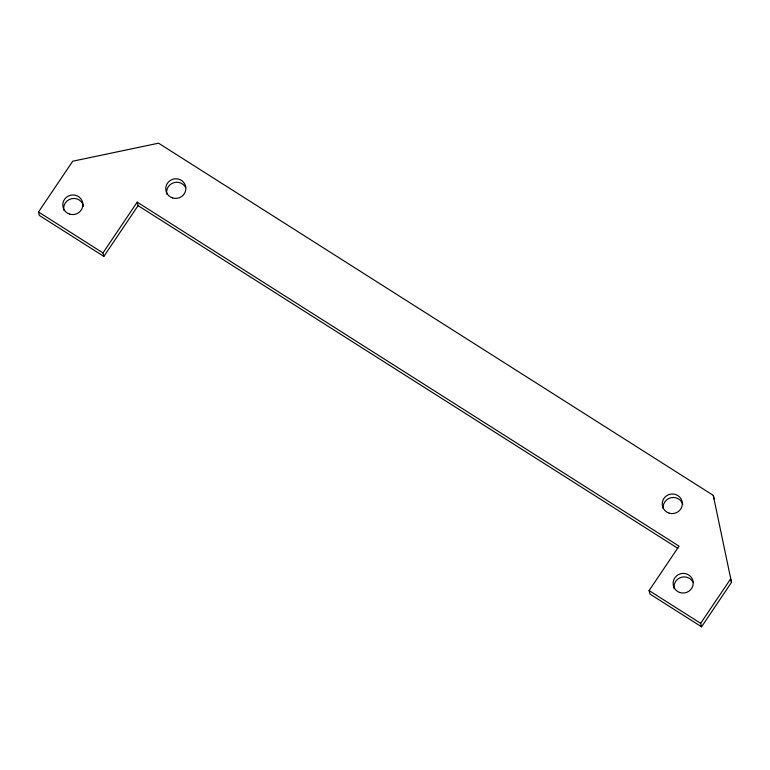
<?xml version="1.0" encoding="UTF-8"?>
<svg xmlns="http://www.w3.org/2000/svg" width="770" height="770" viewBox="0 0 770 770"><rect width="100%" height="100%" fill="white"/><g stroke="black" fill="none" stroke-linecap="round" stroke-linejoin="round"><path stroke-width="1.16" d="M103.854 256.4L102.978 252.916L137.204 202.144L138.08 205.629L103.854 256.4L39.376 215.465L38.5 211.981L72.727 161.209L158.543 143.191L713.27 495.379L714.146 498.864M713.27 495.379L731.5 582.389L701.547 626.809L649.967 594.065L649.091 590.58L679.044 546.151L137.204 202.144M701.547 626.809L700.671 623.325L730.624 578.905L731.5 582.389M138.08 205.629L677.889 548.346M649.091 590.58L700.671 623.325M38.5 211.981L102.978 252.916M63.843 210.326A10.077 9.798 -14.1 0 1 71.706 198.66A10.077 9.798 -14.1 0 1 83.564 206.187M166.821 194.146A10.077 9.798 -14.1 0 1 185.695 187.591M663.153 508.508A10.077 9.798 -14.1 0 1 671.151 497.68A10.077 9.798 -14.1 0 1 682.798 504.379M674.193 588.771A10.077 9.798 -14.1 0 1 693.058 582.216M679.977 592.563A10.077 9.798 -14.1 0 0 693.038 581.148A10.077 9.798 -14.1 0 0 676.522 575.941A10.077 9.798 -14.1 0 0 679.977 592.563M69.618 214.118A10.077 9.798 -14.1 0 0 82.688 202.702A10.077 9.798 -14.1 0 0 66.172 197.495A10.077 9.798 -14.1 0 0 69.618 214.118M669.072 513.138A10.077 9.798 -14.1 0 0 682.133 501.722A10.077 9.798 -14.1 0 0 665.617 496.515A10.077 9.798 -14.1 0 0 669.072 513.138M172.605 197.938A10.077 9.798 -14.1 0 0 185.666 186.523A10.077 9.798 -14.1 0 0 169.15 181.316A10.077 9.798 -14.1 0 0 172.605 197.938"/></g></svg>
